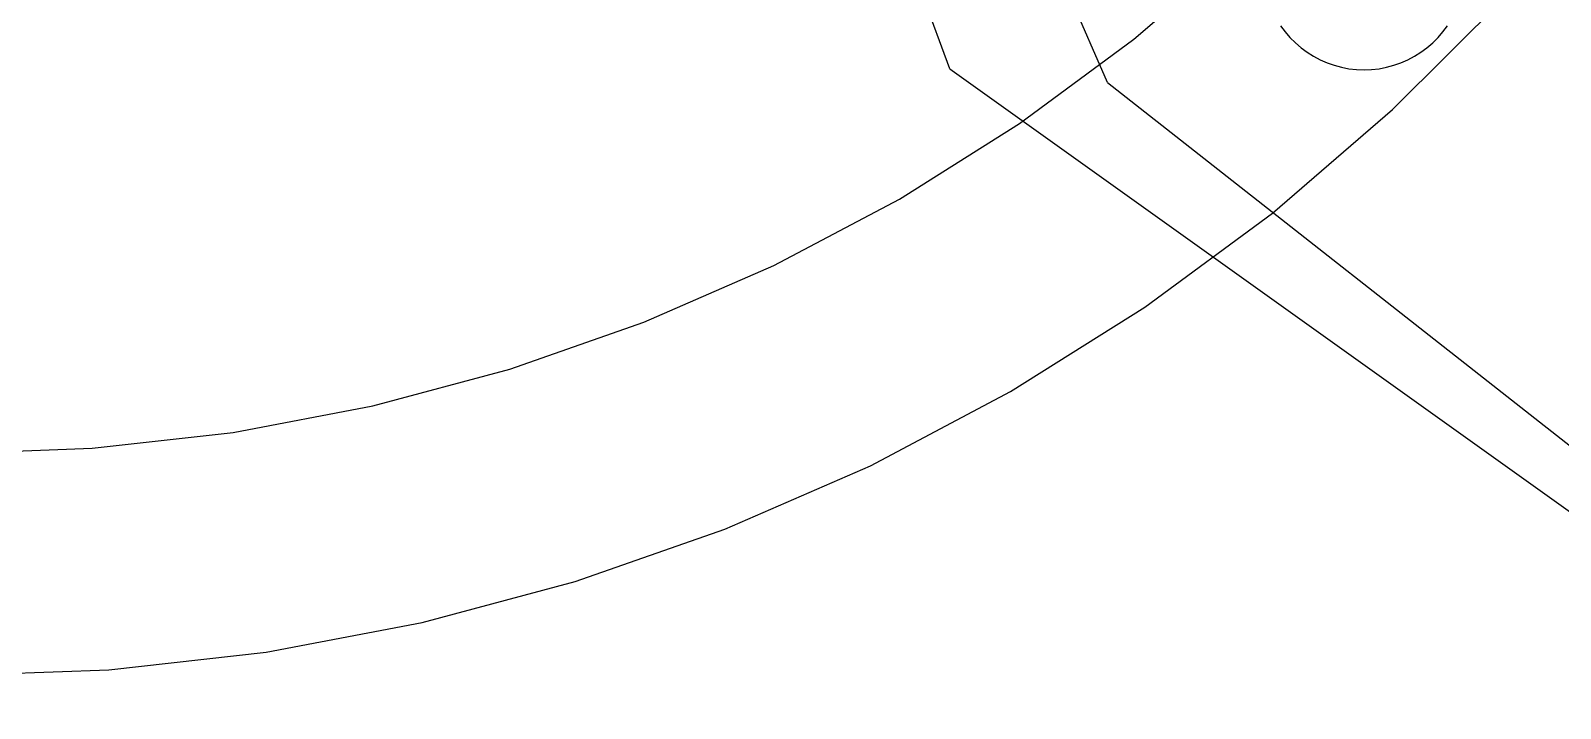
# Model space of a CAD drawing. Header units: millimetres. Extents: x -180 to 1414, y -663 to 972.
# Drawn here: x 4 to 79.7, y -556.6 to -523.1 of the extents above; entities that cross this region are included whole.
import ezdxf

# ---------------------------------------------------------------- set-up
doc = ezdxf.new("R2010")
doc.units = ezdxf.units.MM
doc.layers.add('HEAD_FRONT', color=8, linetype='Continuous')

msp = doc.modelspace()

# ---------------------------------------------------------------- linework, layer by layer
at = {"layer": 'HEAD_FRONT'}
for p, q in [((49.497, -524.953), (42.624, -506.371)), ((57.304, -525.632), (52.58, -514.799)), ((58.608, -523.492), (63.936, -518.907)), ((58.608, -523.492), (63.936, -518.907)), ((71.418, -526.97), (76.97, -521.418)), ((71.418, -526.97), (76.97, -521.418)), ((65.872, -522.82), (66.094, -523.121)), ((66.094, -523.121), (66.338, -523.404)), ((66.338, -523.404), (66.603, -523.669)), ((73.404, -523.669), (73.669, -523.404)), ((73.669, -523.404), (73.913, -523.121)), ((73.913, -523.121), (74.135, -522.82)), ((52.952, -527.666), (58.608, -523.492)), ((52.952, -527.666), (58.608, -523.492)), ((66.603, -523.669), (66.886, -523.913)), ((66.886, -523.913), (67.187, -524.135)), ((67.187, -524.135), (67.504, -524.334)), ((72.504, -524.334), (72.82, -524.135)), ((72.82, -524.135), (73.121, -523.913)), ((73.121, -523.913), (73.404, -523.669)), ((67.504, -524.334), (67.834, -524.508)), ((67.834, -524.508), (68.177, -524.658)), ((68.177, -524.658), (68.53, -524.781)), ((68.53, -524.781), (68.891, -524.878)), ((68.891, -524.878), (69.258, -524.948)), ((70.749, -524.948), (71.116, -524.878)), ((71.116, -524.878), (71.477, -524.781)), ((71.477, -524.781), (71.83, -524.658)), ((71.83, -524.658), (72.173, -524.508)), ((72.173, -524.508), (72.504, -524.334)), ((49.497, -524.953), (94.045, -556.773)), ((57.304, -525.632), (95.318, -555.5)), ((69.258, -524.948), (69.63, -524.99)), ((69.63, -524.99), (70.004, -525.004)), ((70.004, -525.004), (70.377, -524.99)), ((70.377, -524.99), (70.749, -524.948)), ((65.466, -532.092), (71.418, -526.97)), ((65.466, -532.092), (71.418, -526.97)), ((47, -531.406), (52.952, -527.666)), ((47, -531.406), (52.952, -527.666)), ((40.785, -534.691), (47, -531.406)), ((40.785, -534.691), (47, -531.406)), ((59.149, -536.755), (65.466, -532.092)), ((59.149, -536.755), (65.466, -532.092)), ((34.342, -537.502), (40.785, -534.691)), ((34.342, -537.502), (40.785, -534.691)), ((52.5, -540.933), (59.149, -536.755)), ((52.5, -540.933), (59.149, -536.755)), ((27.707, -539.824), (34.342, -537.502)), ((27.707, -539.824), (34.342, -537.502)), ((20.917, -541.643), (27.707, -539.824)), ((20.917, -541.643), (27.707, -539.824)), ((45.558, -544.602), (52.5, -540.933)), ((45.558, -544.602), (52.5, -540.933)), ((14.01, -542.95), (20.917, -541.643)), ((14.01, -542.95), (20.917, -541.643)), ((7.025, -543.737), (14.01, -542.95)), ((7.025, -543.737), (14.01, -542.95)), ((0, -544), (7.025, -543.737)), ((0, -544), (7.025, -543.737)), ((38.361, -547.742), (45.558, -544.602)), ((38.361, -547.742), (45.558, -544.602)), ((30.949, -550.335), (38.361, -547.742)), ((30.949, -550.335), (38.361, -547.742)), ((23.365, -552.367), (30.949, -550.335)), ((23.365, -552.367), (30.949, -550.335)), ((15.649, -553.827), (23.365, -552.367)), ((15.649, -553.827), (23.365, -552.367)), ((7.847, -554.706), (15.649, -553.827)), ((7.847, -554.706), (15.649, -553.827)), ((0, -555), (7.847, -554.706)), ((0, -555), (7.847, -554.706))]:
    msp.add_line(p, q, dxfattribs=at)

doc.saveas('drawing.dxf')
